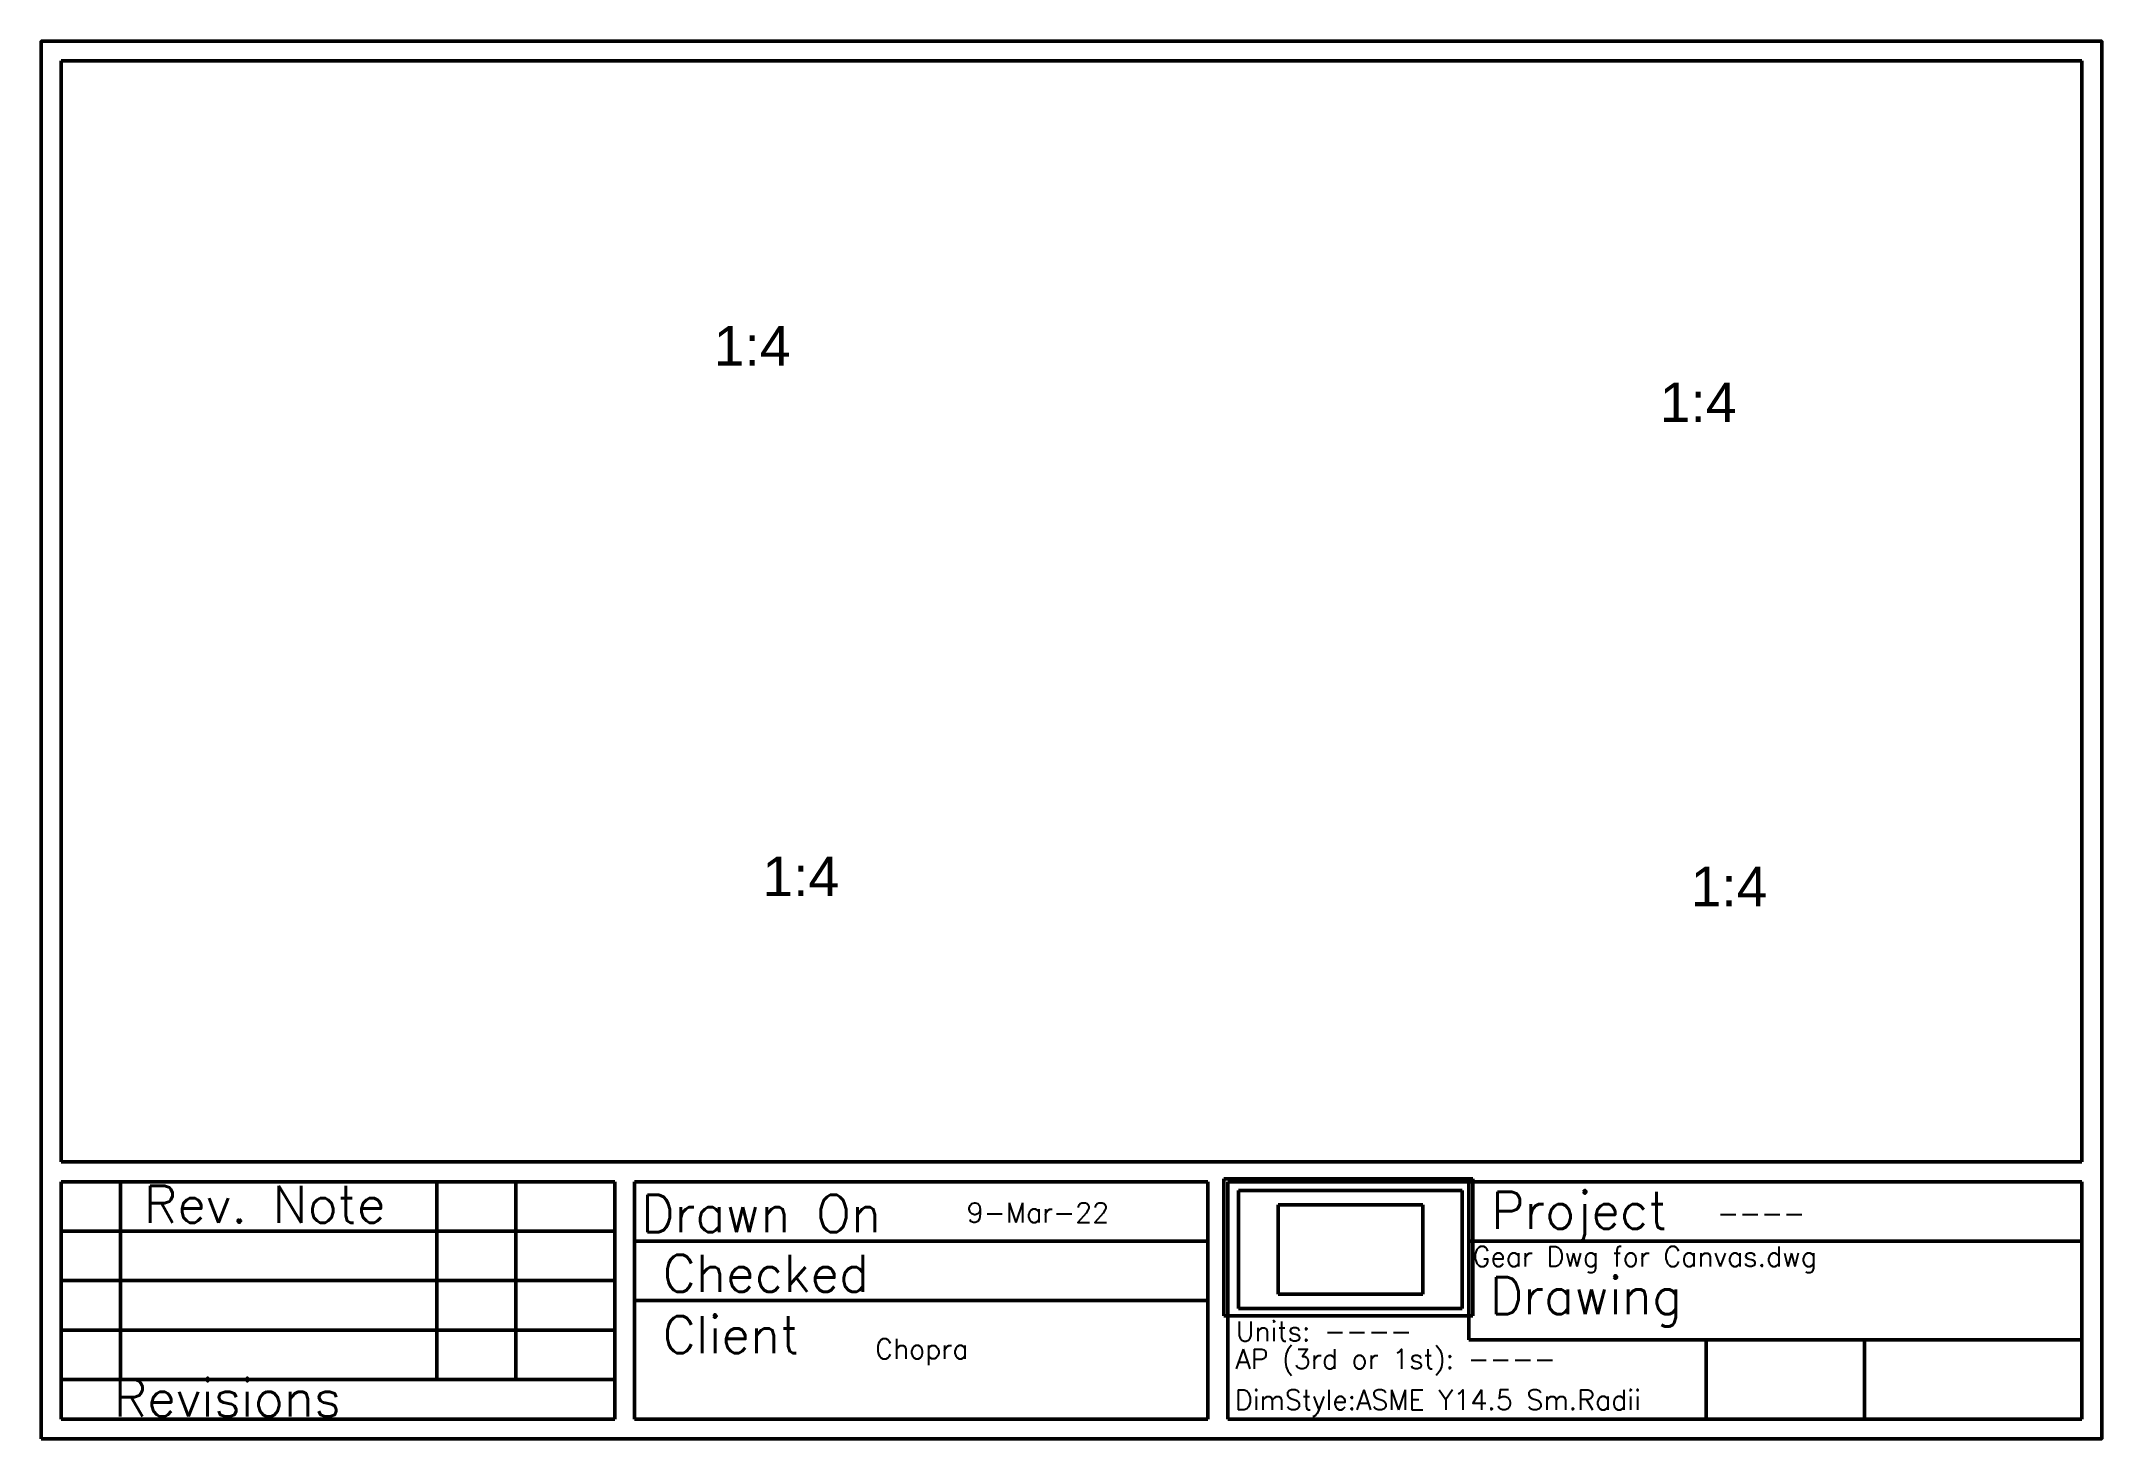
# Paper-space layout 'ANSI A4L' of a CAD drawing. Header units: inches. Extents: x 0.1 to 10.5, y 0.1 to 7.1.
import ezdxf

# ---------------------------------------------------------------- set-up
doc = ezdxf.new("R2010")
doc.units = ezdxf.units.IN
doc.header["$MEASUREMENT"] = 0
doc.header["$XCLIPFRAME"] = 2
doc.layers.get('0').update_dxf_attribs({"lineweight": 50})
doc.styles.add('Fields', font='simplex.shx', dxfattribs={"height": 0.1})
doc.styles.get("Standard").update_dxf_attribs({"font": 'arial.ttf'})
doc.styles.add('Title Block', font='simplex.shx', dxfattribs={"height": 0.1875})
picture_1 = doc.add_image_def('image1.bmp', size_in_pixel=(623, 328))
picture_2 = doc.add_image_def('image2.bmp', size_in_pixel=(643, 326))
picture_3 = doc.add_image_def('image3.jpg', size_in_pixel=(4000, 2250))

psp = doc.layouts.new('ANSI A4L')

# ---------------------------------------------------------------- linework, layer by layer
for p, q in [((10.389, 7.043), (0.169, 7.043)), ((0.169, 7.043), (0.169, 1.476)), ((10.389, 1.476), (10.389, 7.043)), ((0.169, 1.476), (10.389, 1.476)), ((0.169, 1.376), (2.969, 1.376)), ((0.169, 1.376), (0.169, 0.176)), ((0.469, 1.376), (0.469, 0.376)), ((2.069, 1.376), (2.069, 0.376)), ((2.469, 1.376), (2.469, 0.376)), ((2.969, 0.176), (2.969, 1.376)), ((3.069, 1.376), (5.969, 1.376)), ((3.069, 0.176), (3.069, 1.376)), ((5.969, 0.176), (5.969, 1.376)), ((6.069, 1.376), (10.389, 1.376)), ((6.069, 0.176), (6.069, 1.376)), ((7.289, 0.576), (7.289, 1.376)), ((10.389, 0.176), (10.389, 1.376)), ((0.169, 1.126), (2.969, 1.126)), ((3.069, 1.076), (5.969, 1.076)), ((7.289, 1.076), (10.389, 1.076)), ((0.169, 0.876), (2.969, 0.876)), ((3.069, 0.776), (5.969, 0.776)), ((0.169, 0.626), (2.969, 0.626)), ((7.289, 0.576), (10.389, 0.576)), ((8.489, 0.176), (8.489, 0.576)), ((9.289, 0.176), (9.289, 0.576)), ((0.169, 0.376), (2.969, 0.376)), ((0.169, 0.176), (2.969, 0.176)), ((3.069, 0.176), (5.969, 0.176)), ((6.069, 0.176), (10.389, 0.176))]:
    psp.add_line(p, q)
psp.add_lwpolyline([(0.069, 0.076), (10.489, 0.076), (10.489, 7.143), (0.069, 7.143)], close=True)

# ---------------------------------------------------------------- texts
at = {"char_height": 0.2, "attachment_point": 1}
for insert in [(3.47, 5.702), (8.254, 5.417), (3.716, 3.02), (8.41, 2.969)]:
    psp.add_mtext('1:4', dxfattribs=dict(at, insert=insert))
at = {"attachment_point": 1}
for s, width, gutter_width, insert, char_height, style in [('Rev. Note', 1.6, 0.938, (0.588, 1.356), 0.1875, 'Title Block'), ('Drawn On', 2.9, 0.938, (3.103, 1.309), 0.1875, 'Title Block'), ('Project', 2.9, 0.938, (7.401, 1.325), 0.1875, 'Title Block'), ('Checked', 2.9, 0.938, (3.211, 1.007), 0.1875, 'Title Block'), ('Drawing', 2.9, 0.938, (7.395, 0.894), 0.1875, 'Title Block'), ('Client', 2.9, 0.938, (3.211, 0.697), 0.1875, 'Title Block'), ('Chopra', 1.46708, 0.5, (4.286, 0.581), 0.1, 'Fields'), ('Revisions', 1.89578, 0.938, (0.436, 0.376), 0.1875, 'Title Block')]:
    psp.add_mtext_dynamic_manual_height_columns(s, width=width, gutter_width=gutter_width, heights=[0], dxfattribs=dict(at, insert=insert, char_height=char_height, style=style))
at = {"char_height": 0.1, "attachment_point": 1, "style": 'Fields'}
for s, insert in [('9-Mar-22', (4.749, 1.27)), ('----', (8.544, 1.267)), ('Gear Dwg for Canvas.dwg', (7.308, 1.048)), ('Units: ----', (6.11, 0.67)), ('AP (3rd or 1st): ----', (6.108, 0.53)), ('DimStyle:ASME Y14.5 Sm.Radii', (6.105, 0.323))]:
    psp.add_mtext(s, dxfattribs=dict(at, insert=insert))

# ---------------------------------------------------------------- pictures from other files: only their frames are drawn
image = psp.add_image(picture_3, insert=(3.263, -1.346), size_in_units=(8.137, 4.577))
image.set_boundary_path([(1369, 904.4), (1987.8, 1245.1)])
image = psp.add_image(picture_1, insert=(6.123, 0.735), size_in_units=(1.132, 0.596))
image.dxf.flags = 7
image = psp.add_image(picture_2, insert=(6.032, 0.672), size_in_units=(1.184, 0.6))
image.set_boundary_path([(158, 6.7), (555.1, 252)])

doc.saveas('drawing.dxf')
